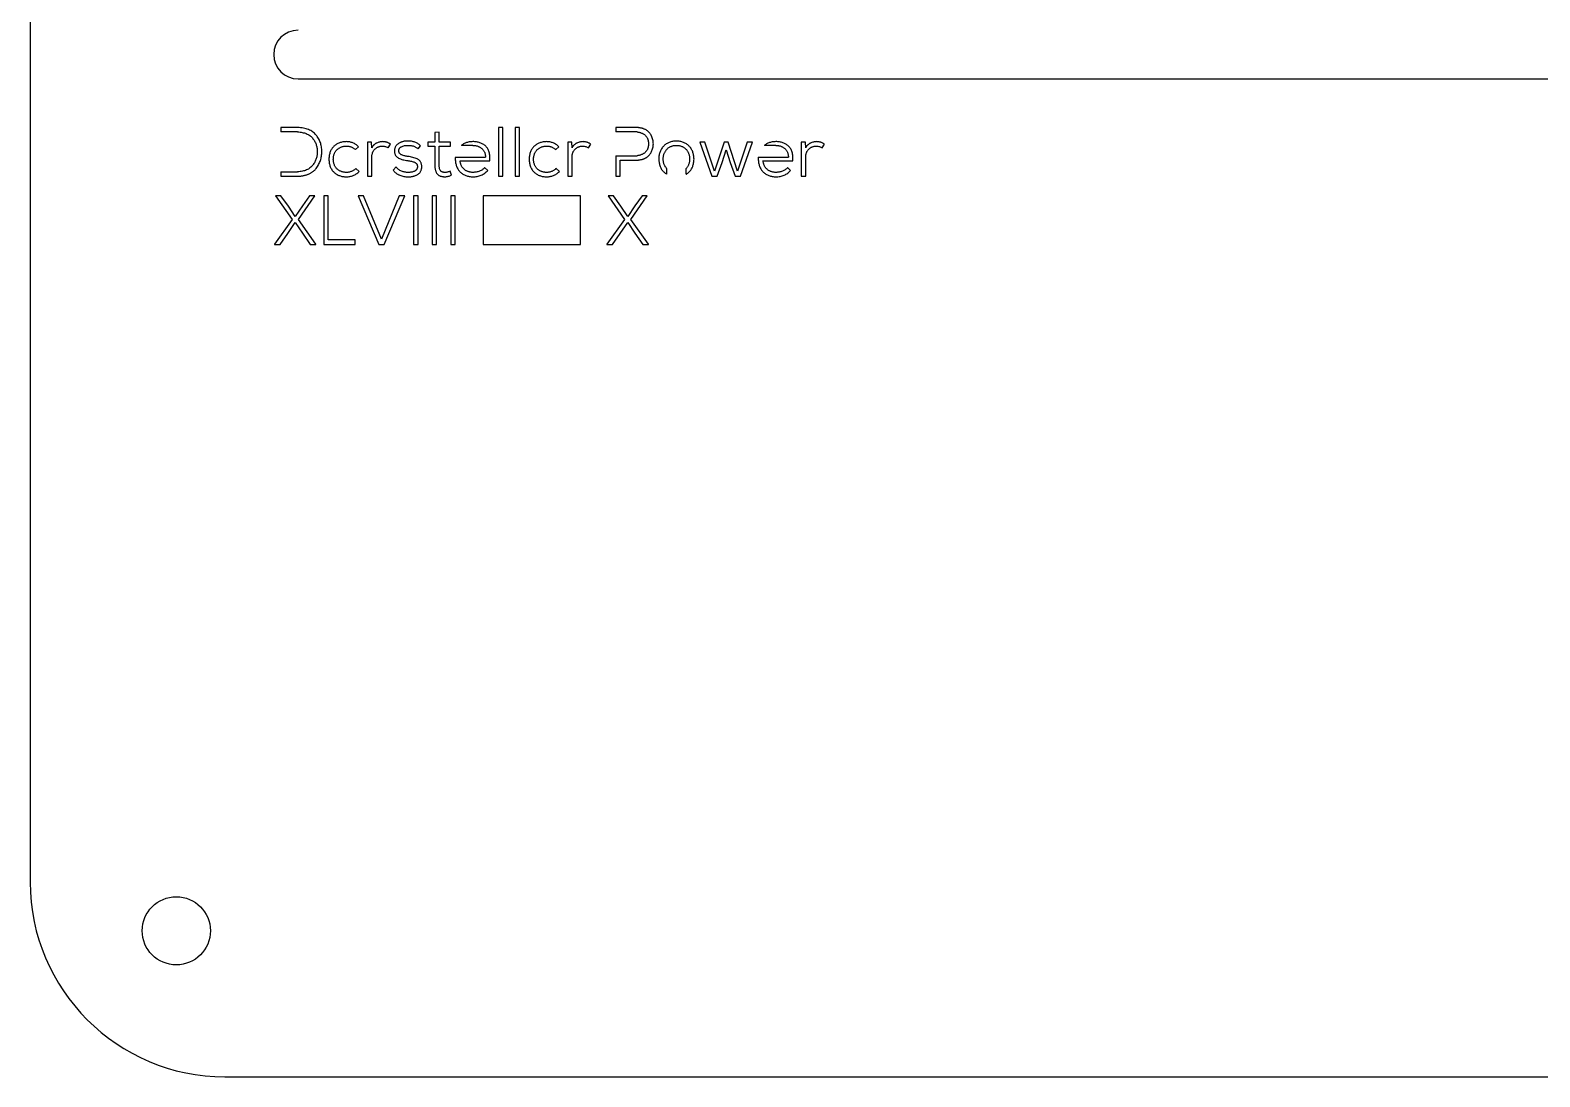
# Model space of a CAD drawing. Header units: millimetres. Extents: x -155 to 155, y -105 to 105.
# Drawn here: x -155 to 0, y -105 to 2.5 of the extents above; entities that cross this region are included whole.
import ezdxf

# ---------------------------------------------------------------- set-up
doc = ezdxf.new("R2010")
doc.units = ezdxf.units.MM

msp = doc.modelspace()

# ---------------------------------------------------------------- linework, layer by layer
at = {"color": 7, "linetype": 'Continuous', "lineweight": 25}
for p, q in [((-155, 85), (-155, -85)), ((-127.5, -2.5), (127.5, -2.5)), ((-127.54, -7.5), (-129.27, -7.5)), ((-129.27, -7.5), (-129.27, -7.95)), ((-106.48, -7.5), (-106.93, -7.5)), ((-106.93, -7.5), (-106.93, -12.5)), ((-106.48, -12.5), (-106.48, -7.5)), ((-104.77, -7.5), (-105.22, -7.5)), ((-105.22, -7.5), (-105.22, -12.5)), ((-104.77, -12.5), (-104.77, -7.5)), ((-94.87, -7.5), (-94.87, -7.95)), ((-127.54, -7.95), (-129.27, -7.95)), ((-119.95, -9.01), (-120.37, -9)), ((-120.37, -9), (-120.37, -12.5)), ((-119.92, -9.58), (-119.95, -9.01)), ((-118.23, -9.6), (-118.01, -9.2)), ((-113.46, -9.01), (-114.17, -9.01)), ((-114.17, -9.01), (-114.17, -9.4)), ((-113, -7.96), (-113.46, -8.01)), ((-113.46, -8.01), (-113.46, -9.01)), ((-113, -9.01), (-113, -7.96)), ((-111.86, -9.01), (-113, -9.01)), ((-111.86, -9.4), (-111.86, -9.01)), ((-99.39, -9.01), (-99.81, -9)), ((-99.81, -9), (-99.81, -12.5)), ((-99.36, -9.58), (-99.39, -9.01)), ((-97.67, -9.6), (-97.45, -9.2)), ((-92.69, -7.95), (-94.87, -7.95)), ((-88.65, -8.89), (-88.65, -8.89)), ((-85.72, -9.01), (-86.25, -9.01)), ((-86.25, -9.01), (-85.01, -12.5)), ((-84.73, -11.98), (-85.72, -9.01)), ((-83.73, -9.01), (-84.73, -11.98)), ((-83.35, -9.01), (-83.73, -9.01)), ((-82.36, -11.98), (-83.35, -9.01)), ((-81.37, -9.01), (-82.36, -11.98)), ((-82.08, -12.5), (-80.84, -9.01)), ((-80.84, -9.01), (-81.37, -9.01)), ((-75.4, -9.01), (-75.83, -9)), ((-75.83, -9), (-75.83, -12.5)), ((-75.37, -9.58), (-75.4, -9.01)), ((-73.68, -9.6), (-73.46, -9.2)), ((-121.6, -9.77), (-121.29, -9.47)), ((-119.92, -12.5), (-119.92, -10.5)), ((-115.18, -9.68), (-114.92, -9.37)), ((-114.17, -9.4), (-113.46, -9.4)), ((-113.46, -9.4), (-113.46, -11.38)), ((-113, -11.38), (-113, -9.4)), ((-113, -9.4), (-111.86, -9.4)), ((-111.34, -10.53), (-108.25, -10.53)), ((-109.55, -9.33), (-110.73, -9.33)), ((-101.04, -9.77), (-100.72, -9.47)), ((-99.36, -12.5), (-99.36, -10.5)), ((-94.87, -10.4), (-92.69, -10.4)), ((-94.87, -10.4), (-94.87, -12.5)), ((-94.42, -12.5), (-94.42, -10.85)), ((-94.42, -10.85), (-92.69, -10.85)), ((-88.65, -9.33), (-88.65, -9.33)), ((-83.95, -11.1), (-83.54, -9.78)), ((-83.54, -9.78), (-83.14, -11.1)), ((-80.24, -10.53), (-77.15, -10.53)), ((-78.44, -9.33), (-79.62, -9.33)), ((-75.37, -12.5), (-75.37, -10.5)), ((-129.27, -12.04), (-127.54, -12.04)), ((-129.27, -12.04), (-129.27, -12.5)), ((-121.23, -12.03), (-121.56, -11.71)), ((-117.44, -11.54), (-117.73, -11.87)), ((-111.74, -12.38), (-111.89, -11.98)), ((-110.86, -10.92), (-107.8, -10.91)), ((-108.02, -11.9), (-108.34, -11.61)), ((-100.67, -12.03), (-101, -11.71)), ((-89.65, -11.71), (-89.65, -12.29)), ((-87.65, -12.3), (-87.65, -11.71)), ((-84.46, -12.5), (-83.95, -11.1)), ((-83.14, -11.1), (-82.62, -12.5)), ((-79.76, -10.92), (-76.7, -10.91)), ((-76.92, -11.9), (-77.24, -11.61)), ((-129.27, -12.5), (-127.54, -12.5)), ((-120.37, -12.5), (-119.92, -12.5)), ((-106.93, -12.5), (-106.48, -12.5)), ((-105.22, -12.5), (-104.77, -12.5)), ((-99.81, -12.5), (-99.36, -12.5)), ((-94.87, -12.5), (-94.42, -12.5)), ((-85.01, -12.5), (-84.46, -12.5)), ((-82.62, -12.5), (-82.08, -12.5)), ((-75.83, -12.5), (-75.37, -12.5)), ((-129.25, -14.5), (-129.8, -14.5)), ((-129.8, -14.5), (-129.8, -14.51)), ((-129.8, -14.51), (-128.11, -16.94)), ((-128.49, -15.57), (-129.25, -14.5)), ((-127.46, -16.94), (-125.77, -14.51)), ((-126.31, -14.5), (-127.05, -15.55)), ((-125.77, -14.5), (-126.31, -14.5)), ((-125.77, -14.51), (-125.77, -14.5)), ((-124.4, -14.5), (-124.86, -14.5)), ((-124.86, -14.5), (-124.86, -19.5)), ((-124.4, -19.04), (-124.4, -14.5)), ((-120.77, -14.5), (-121.32, -14.5)), ((-121.32, -14.5), (-119.2, -19.5)), ((-118.92, -18.95), (-120.77, -14.5)), ((-117.1, -14.5), (-118.92, -18.95)), ((-118.65, -19.5), (-116.55, -14.5)), ((-116.55, -14.5), (-117.1, -14.5)), ((-115.18, -14.5), (-115.63, -14.5)), ((-115.63, -14.5), (-115.63, -19.5)), ((-115.18, -19.5), (-115.18, -14.5)), ((-113.27, -14.5), (-113.72, -14.5)), ((-113.72, -14.5), (-113.72, -19.5)), ((-113.27, -19.5), (-113.27, -14.5)), ((-111.36, -14.5), (-111.81, -14.5)), ((-111.81, -14.5), (-111.81, -19.5)), ((-111.36, -19.5), (-111.36, -14.5)), ((-98.49, -14.5), (-108.49, -14.5)), ((-108.49, -14.5), (-108.49, -19.5)), ((-98.49, -19.5), (-98.49, -14.5)), ((-95.11, -14.5), (-95.67, -14.5)), ((-95.67, -14.5), (-95.67, -14.51)), ((-95.67, -14.51), (-93.98, -16.94)), ((-94.36, -15.57), (-95.11, -14.5)), ((-93.32, -16.94), (-91.64, -14.51)), ((-92.18, -14.5), (-92.92, -15.55)), ((-91.64, -14.5), (-92.18, -14.5)), ((-91.64, -14.51), (-91.64, -14.5)), ((-128.11, -16.94), (-129.91, -19.48)), ((-127.79, -16.63), (-128.49, -15.57)), ((-127.05, -15.55), (-127.79, -16.63)), ((-125.66, -19.48), (-127.46, -16.94)), ((-93.98, -16.94), (-95.78, -19.48)), ((-93.65, -16.63), (-94.36, -15.57)), ((-92.92, -15.55), (-93.65, -16.63)), ((-91.52, -19.48), (-93.32, -16.94)), ((-129.35, -19.5), (-128.56, -18.39)), ((-128.56, -18.39), (-127.79, -17.24)), ((-127.79, -17.24), (-127.05, -18.34)), ((-127.05, -18.34), (-126.24, -19.5)), ((-95.21, -19.5), (-94.43, -18.39)), ((-94.43, -18.39), (-93.65, -17.24)), ((-93.65, -17.24), (-92.92, -18.34)), ((-92.92, -18.34), (-92.11, -19.5)), ((-129.91, -19.48), (-129.91, -19.5)), ((-129.91, -19.5), (-129.35, -19.5)), ((-126.24, -19.5), (-125.66, -19.5)), ((-125.66, -19.5), (-125.66, -19.48)), ((-124.86, -19.5), (-121.63, -19.5)), ((-121.63, -19.04), (-124.4, -19.04)), ((-121.63, -19.5), (-121.63, -19.04)), ((-119.2, -19.5), (-118.65, -19.5)), ((-115.63, -19.5), (-115.18, -19.5)), ((-113.72, -19.5), (-113.27, -19.5)), ((-111.81, -19.5), (-111.36, -19.5)), ((-108.49, -19.5), (-98.49, -19.5)), ((-95.78, -19.48), (-95.78, -19.5)), ((-95.78, -19.5), (-95.21, -19.5)), ((-92.11, -19.5), (-91.52, -19.5)), ((-91.52, -19.5), (-91.52, -19.48)), ((-135, -105), (135, -105))]:
    msp.add_line(p, q, dxfattribs=at)
msp.add_circle((-140, -90), 3.5, dxfattribs=at)
for centre, radius, start in [((-127.5, 0), 2.5, 90), ((-135, -85), 20, 180)]:
    msp.add_arc(centre, radius, start, 270, dxfattribs=at)
for points, knots in [([(-125.06, -9.94), (-125.06, -9.86), (-125.07, -9.71), (-125.09, -9.47), (-125.14, -9.25), (-125.2, -9.03), (-125.29, -8.83), (-125.39, -8.63), (-125.52, -8.43), (-125.65, -8.25), (-125.82, -8.08), (-126, -7.93), (-126.2, -7.8), (-126.43, -7.7), (-126.68, -7.62), (-126.95, -7.55), (-127.24, -7.51), (-127.44, -7.5), (-127.54, -7.5)], [0, 0, 0, 0, 0.060969, 0.120196, 0.178092, 0.235424, 0.292683, 0.349773, 0.407626, 0.466829, 0.526458, 0.586387, 0.647385, 0.710598, 0.776877, 0.846763, 0.921049, 1, 1, 1, 1]), ([(-92.69, -7.5), (-92.88, -7.5), (-93.25, -7.5), (-93.8, -7.5), (-94.34, -7.5), (-94.7, -7.5), (-94.87, -7.5)], [0, 0, 0, 0, 0.25566, 0.507547, 0.755661, 1, 1, 1, 1]), ([(-92.69, -10.85), (-92.64, -10.85), (-92.56, -10.84), (-92.43, -10.82), (-92.3, -10.8), (-92.18, -10.77), (-92.07, -10.74), (-91.96, -10.7), (-91.86, -10.65), (-91.76, -10.6), (-91.67, -10.54), (-91.59, -10.48), (-91.51, -10.41), (-91.44, -10.33), (-91.37, -10.25), (-91.31, -10.17), (-91.25, -10.07), (-91.19, -9.94), (-91.12, -9.78), (-91.06, -9.58), (-91.03, -9.37), (-91.01, -9.17), (-91.03, -8.97), (-91.06, -8.76), (-91.12, -8.56), (-91.19, -8.4), (-91.25, -8.27), (-91.31, -8.17), (-91.37, -8.09), (-91.44, -8.01), (-91.51, -7.93), (-91.59, -7.86), (-91.67, -7.8), (-91.76, -7.74), (-91.86, -7.69), (-91.96, -7.65), (-92.07, -7.61), (-92.18, -7.57), (-92.3, -7.55), (-92.43, -7.52), (-92.56, -7.51), (-92.65, -7.5), (-92.69, -7.5)], [0, 0, 0, 0, 0.025592, 0.050458, 0.074349, 0.09753, 0.11984, 0.141417, 0.162542, 0.183054, 0.203153, 0.222851, 0.242533, 0.262315, 0.282039, 0.30198, 0.32227, 0.342947, 0.383999, 0.423597, 0.46205, 0.500196, 0.538343, 0.576987, 0.616399, 0.65745, 0.678127, 0.69825, 0.718191, 0.737915, 0.757558, 0.77724, 0.796938, 0.817037, 0.837458, 0.858504, 0.880081, 0.90239, 0.925527, 0.949418, 0.974284, 1, 1, 1, 1]), ([(-127.54, -7.95), (-127.46, -7.95), (-127.3, -7.96), (-127.07, -8), (-126.85, -8.05), (-126.65, -8.12), (-126.47, -8.21), (-126.3, -8.31), (-126.15, -8.43), (-126.02, -8.57), (-125.91, -8.72), (-125.8, -8.88), (-125.72, -9.04), (-125.65, -9.21), (-125.59, -9.38), (-125.55, -9.56), (-125.52, -9.75), (-125.52, -9.87), (-125.52, -9.94)], [0, 0, 0, 0, 0.077978, 0.151547, 0.221012, 0.287044, 0.350509, 0.412123, 0.472575, 0.533219, 0.593425, 0.651878, 0.709983, 0.767159, 0.82446, 0.881801, 0.940489, 1, 1, 1, 1]), ([(-122.53, -8.95), (-122.59, -8.95), (-122.72, -8.96), (-122.9, -8.98), (-123.08, -9.02), (-123.24, -9.07), (-123.4, -9.13), (-123.55, -9.22), (-123.68, -9.31), (-123.81, -9.42), (-123.93, -9.55), (-124.04, -9.68), (-124.12, -9.83), (-124.2, -9.99), (-124.25, -10.17), (-124.29, -10.35), (-124.32, -10.55), (-124.33, -10.68), (-124.33, -10.75)], [0, 0, 0, 0, 0.066568, 0.130672, 0.192498, 0.252745, 0.311829, 0.370545, 0.429167, 0.488577, 0.548064, 0.607582, 0.667679, 0.728804, 0.791995, 0.857994, 0.927273, 1, 1, 1, 1]), ([(-121.29, -9.47), (-121.33, -9.43), (-121.42, -9.34), (-121.56, -9.24), (-121.71, -9.15), (-121.87, -9.07), (-122.03, -9.02), (-122.19, -8.98), (-122.36, -8.95), (-122.47, -8.95), (-122.53, -8.95)], [0, 0, 0, 0, 0.133573, 0.262697, 0.387684, 0.509956, 0.631194, 0.752818, 0.875112, 1, 1, 1, 1]), ([(-118.8, -8.95), (-118.86, -8.96), (-118.97, -8.96), (-119.13, -8.99), (-119.28, -9.03), (-119.41, -9.08), (-119.51, -9.13), (-119.58, -9.18), (-119.65, -9.23), (-119.71, -9.29), (-119.77, -9.35), (-119.82, -9.42), (-119.88, -9.5), (-119.91, -9.55), (-119.92, -9.58)], [0, 0, 0, 0, 0.118809, 0.238262, 0.358446, 0.481647, 0.544262, 0.605884, 0.668277, 0.731279, 0.795356, 0.861552, 0.929501, 1, 1, 1, 1]), ([(-118.01, -9.2), (-118.04, -9.18), (-118.1, -9.14), (-118.19, -9.09), (-118.29, -9.05), (-118.38, -9.01), (-118.48, -8.99), (-118.58, -8.97), (-118.69, -8.96), (-118.77, -8.96), (-118.8, -8.95)], [0, 0, 0, 0, 0.131678, 0.258126, 0.37911, 0.496445, 0.613176, 0.736339, 0.864191, 1, 1, 1, 1]), ([(-116.22, -8.89), (-116.26, -8.89), (-116.35, -8.89), (-116.48, -8.9), (-116.6, -8.91), (-116.72, -8.94), (-116.84, -8.97), (-116.95, -9.02), (-117.06, -9.07), (-117.17, -9.12), (-117.27, -9.19), (-117.35, -9.27), (-117.43, -9.35), (-117.49, -9.45), (-117.54, -9.55), (-117.58, -9.66), (-117.6, -9.78), (-117.6, -9.87), (-117.61, -9.91)], [0, 0, 0, 0, 0.068073, 0.134714, 0.199688, 0.263827, 0.326936, 0.389359, 0.451456, 0.513798, 0.574709, 0.633839, 0.691516, 0.749477, 0.808233, 0.868768, 0.932696, 1, 1, 1, 1]), ([(-114.92, -9.37), (-114.96, -9.33), (-115.05, -9.25), (-115.19, -9.15), (-115.34, -9.07), (-115.5, -9), (-115.67, -8.95), (-115.84, -8.91), (-116.03, -8.89), (-116.15, -8.89), (-116.22, -8.89)], [0, 0, 0, 0, 0.124823, 0.246264, 0.367408, 0.487956, 0.610826, 0.73654, 0.865406, 1, 1, 1, 1]), ([(-109.55, -8.95), (-109.62, -8.95), (-109.75, -8.95), (-109.93, -8.98), (-110.11, -9.02), (-110.28, -9.07), (-110.43, -9.14), (-110.58, -9.23), (-110.68, -9.29), (-110.72, -9.33), (-110.73, -9.33)], [0, 0, 0, 0, 0.0688354, 0.1348807, 0.1986704, 0.2605507, 0.3209653, 0.3807384, 0.4406904, 0.4447574, 0.4447574, 0.4447574, 0.4447574]), ([(-107.8, -10.91), (-107.8, -10.83), (-107.79, -10.67), (-107.8, -10.44), (-107.82, -10.23), (-107.87, -10.03), (-107.93, -9.85), (-108.01, -9.69), (-108.11, -9.54), (-108.23, -9.41), (-108.36, -9.3), (-108.51, -9.21), (-108.66, -9.12), (-108.82, -9.06), (-108.99, -9.01), (-109.17, -8.97), (-109.36, -8.95), (-109.49, -8.95), (-109.55, -8.95)], [0, 0, 0, 0, 0.081114, 0.156804, 0.227255, 0.293038, 0.355414, 0.414765, 0.47228, 0.529389, 0.585943, 0.642138, 0.698196, 0.755136, 0.813033, 0.872968, 0.935132, 1, 1, 1, 1]), ([(-101.97, -8.95), (-102.03, -8.95), (-102.16, -8.96), (-102.34, -8.98), (-102.52, -9.02), (-102.68, -9.07), (-102.84, -9.13), (-102.99, -9.22), (-103.12, -9.31), (-103.25, -9.42), (-103.37, -9.55), (-103.48, -9.68), (-103.56, -9.83), (-103.64, -9.99), (-103.69, -10.17), (-103.73, -10.35), (-103.76, -10.55), (-103.77, -10.68), (-103.77, -10.75)], [0, 0, 0, 0, 0.066568, 0.130672, 0.192498, 0.252745, 0.311829, 0.370545, 0.429167, 0.488577, 0.548064, 0.607582, 0.667679, 0.728804, 0.791995, 0.857994, 0.927273, 1, 1, 1, 1]), ([(-100.72, -9.47), (-100.77, -9.43), (-100.86, -9.34), (-101, -9.24), (-101.15, -9.15), (-101.31, -9.07), (-101.47, -9.02), (-101.63, -8.98), (-101.8, -8.95), (-101.91, -8.95), (-101.97, -8.95)], [0, 0, 0, 0, 0.133573, 0.262697, 0.387684, 0.509956, 0.631194, 0.752818, 0.875112, 1, 1, 1, 1]), ([(-98.24, -8.95), (-98.3, -8.96), (-98.41, -8.96), (-98.57, -8.99), (-98.72, -9.03), (-98.85, -9.08), (-98.95, -9.13), (-99.02, -9.18), (-99.09, -9.23), (-99.15, -9.29), (-99.21, -9.35), (-99.26, -9.42), (-99.32, -9.5), (-99.35, -9.55), (-99.36, -9.58)], [0, 0, 0, 0, 0.1188089, 0.2382616, 0.3584462, 0.4816466, 0.5442616, 0.6058841, 0.6682768, 0.7312788, 0.7953559, 0.8615525, 0.929501, 1, 1, 1, 1]), ([(-97.45, -9.2), (-97.48, -9.18), (-97.54, -9.14), (-97.63, -9.09), (-97.73, -9.05), (-97.82, -9.01), (-97.92, -8.99), (-98.02, -8.97), (-98.13, -8.96), (-98.21, -8.96), (-98.24, -8.95)], [0, 0, 0, 0, 0.131678, 0.258126, 0.37911, 0.496445, 0.613176, 0.736339, 0.864191, 1, 1, 1, 1]), ([(-92.69, -7.95), (-92.64, -7.96), (-92.55, -7.97), (-92.42, -8), (-92.29, -8.04), (-92.18, -8.08), (-92.07, -8.13), (-91.98, -8.19), (-91.89, -8.26), (-91.81, -8.33), (-91.74, -8.41), (-91.68, -8.5), (-91.63, -8.59), (-91.59, -8.7), (-91.56, -8.8), (-91.54, -8.92), (-91.52, -9.04), (-91.52, -9.17), (-91.52, -9.3), (-91.54, -9.42), (-91.56, -9.54), (-91.59, -9.65), (-91.63, -9.75), (-91.68, -9.85), (-91.74, -9.93), (-91.81, -10.01), (-91.89, -10.09), (-91.98, -10.15), (-92.07, -10.21), (-92.18, -10.26), (-92.29, -10.31), (-92.42, -10.34), (-92.55, -10.37), (-92.64, -10.39), (-92.69, -10.4)], [0, 0, 0, 0, 0.037731, 0.073807, 0.107992, 0.140471, 0.171466, 0.201087, 0.229901, 0.25808, 0.28593, 0.313854, 0.342295, 0.371177, 0.40131, 0.432454, 0.465418, 0.499815, 0.534485, 0.567178, 0.59859, 0.628462, 0.657596, 0.686037, 0.713735, 0.741791, 0.76997, 0.798784, 0.828405, 0.8594, 0.89188, 0.926064, 0.96214, 1, 1, 1, 1]), ([(-88.65, -8.89), (-88.72, -8.89), (-88.85, -8.89), (-89.04, -8.92), (-89.22, -8.96), (-89.38, -9.02), (-89.54, -9.09), (-89.69, -9.18), (-89.83, -9.28), (-89.96, -9.4), (-90.07, -9.53), (-90.17, -9.67), (-90.26, -9.82), (-90.33, -9.98), (-90.38, -10.16), (-90.43, -10.34), (-90.45, -10.54), (-90.46, -10.67), (-90.46, -10.74)], [0, 0, 0, 0, 0.068811, 0.134638, 0.197538, 0.258365, 0.318289, 0.377343, 0.436076, 0.495744, 0.555727, 0.614902, 0.674838, 0.735446, 0.797956, 0.862238, 0.929772, 1, 1, 1, 1]), ([(-86.84, -10.74), (-86.84, -10.67), (-86.85, -10.54), (-86.88, -10.34), (-86.92, -10.16), (-86.97, -9.98), (-87.05, -9.82), (-87.13, -9.67), (-87.24, -9.53), (-87.35, -9.4), (-87.48, -9.28), (-87.62, -9.18), (-87.77, -9.09), (-87.93, -9.02), (-88.1, -8.96), (-88.27, -8.92), (-88.46, -8.89), (-88.59, -8.89), (-88.65, -8.89)], [0, 0, 0, 0, 0.070415, 0.13811, 0.202623, 0.265283, 0.326321, 0.386747, 0.446478, 0.507076, 0.567148, 0.626592, 0.685481, 0.745225, 0.80586, 0.868218, 0.932796, 1, 1, 1, 1]), ([(-78.45, -8.95), (-78.51, -8.95), (-78.64, -8.95), (-78.83, -8.98), (-79, -9.02), (-79.17, -9.07), (-79.33, -9.14), (-79.48, -9.23), (-79.57, -9.29), (-79.62, -9.33), (-79.62, -9.33)], [0, 0, 0, 0, 0.0688354, 0.1348807, 0.1986704, 0.2605507, 0.3209653, 0.3807384, 0.4406904, 0.4447576, 0.4447576, 0.4447576, 0.4447576]), ([(-76.7, -10.91), (-76.69, -10.83), (-76.68, -10.67), (-76.69, -10.44), (-76.72, -10.23), (-76.76, -10.03), (-76.83, -9.85), (-76.91, -9.69), (-77.01, -9.54), (-77.13, -9.41), (-77.26, -9.3), (-77.4, -9.21), (-77.55, -9.12), (-77.72, -9.06), (-77.89, -9.01), (-78.07, -8.97), (-78.25, -8.95), (-78.38, -8.95), (-78.45, -8.95)], [0, 0, 0, 0, 0.0811142, 0.1568044, 0.2272549, 0.2930381, 0.3554144, 0.4147648, 0.4722798, 0.5293889, 0.5859432, 0.6421385, 0.6981956, 0.7551357, 0.8130331, 0.8729676, 0.9351324, 1, 1, 1, 1]), ([(-74.26, -8.95), (-74.31, -8.96), (-74.42, -8.96), (-74.58, -8.99), (-74.74, -9.03), (-74.86, -9.08), (-74.96, -9.13), (-75.03, -9.18), (-75.1, -9.23), (-75.16, -9.29), (-75.22, -9.35), (-75.28, -9.42), (-75.33, -9.5), (-75.36, -9.55), (-75.37, -9.58)], [0, 0, 0, 0, 0.118809, 0.238262, 0.358446, 0.481647, 0.544262, 0.605884, 0.668277, 0.731279, 0.795356, 0.861552, 0.929501, 1, 1, 1, 1]), ([(-73.46, -9.2), (-73.49, -9.18), (-73.55, -9.14), (-73.65, -9.09), (-73.74, -9.05), (-73.83, -9.01), (-73.93, -8.99), (-74.04, -8.97), (-74.14, -8.96), (-74.22, -8.96), (-74.26, -8.95)], [0, 0, 0, 0, 0.131678, 0.258126, 0.37911, 0.496445, 0.613176, 0.736339, 0.864191, 1, 1, 1, 1]), ([(-125.52, -9.94), (-125.52, -10), (-125.52, -10.13), (-125.54, -10.32), (-125.57, -10.51), (-125.62, -10.69), (-125.69, -10.87), (-125.77, -11.04), (-125.88, -11.21), (-125.99, -11.37), (-126.12, -11.52), (-126.27, -11.65), (-126.44, -11.77), (-126.63, -11.86), (-126.83, -11.94), (-127.05, -11.99), (-127.29, -12.03), (-127.45, -12.04), (-127.54, -12.04)], [0, 0, 0, 0, 0.059835, 0.11871, 0.176455, 0.233982, 0.291396, 0.349534, 0.408678, 0.469086, 0.529905, 0.590517, 0.651678, 0.714855, 0.780368, 0.849197, 0.922427, 1, 1, 1, 1]), ([(-127.54, -12.5), (-127.49, -12.49), (-127.38, -12.49), (-127.22, -12.48), (-127.07, -12.46), (-126.93, -12.43), (-126.79, -12.4), (-126.66, -12.37), (-126.53, -12.32), (-126.41, -12.28), (-126.29, -12.22), (-126.18, -12.17), (-126.07, -12.1), (-125.97, -12.03), (-125.88, -11.96), (-125.79, -11.88), (-125.71, -11.79), (-125.61, -11.67), (-125.5, -11.51), (-125.38, -11.3), (-125.28, -11.1), (-125.2, -10.88), (-125.13, -10.66), (-125.09, -10.42), (-125.06, -10.19), (-125.06, -10.02), (-125.06, -9.94)], [0, 0, 0, 0, 0.040299, 0.079407, 0.117118, 0.153531, 0.188982, 0.223181, 0.256661, 0.289367, 0.320915, 0.351874, 0.382607, 0.412618, 0.442524, 0.472272, 0.501833, 0.531504, 0.590539, 0.648573, 0.706017, 0.763445, 0.820982, 0.879406, 0.938969, 1, 1, 1, 1]), ([(-124.33, -10.75), (-124.33, -10.82), (-124.32, -10.96), (-124.29, -11.16), (-124.25, -11.34), (-124.19, -11.52), (-124.12, -11.68), (-124.03, -11.83), (-123.93, -11.97), (-123.81, -12.09), (-123.68, -12.2), (-123.54, -12.29), (-123.39, -12.38), (-123.23, -12.44), (-123.07, -12.5), (-122.9, -12.53), (-122.72, -12.56), (-122.59, -12.56), (-122.53, -12.56)], [0, 0, 0, 0, 0.073437, 0.143115, 0.209188, 0.272827, 0.334572, 0.394847, 0.454358, 0.514337, 0.574015, 0.632927, 0.691323, 0.750401, 0.810066, 0.871459, 0.934532, 1, 1, 1, 1]), ([(-123.88, -10.75), (-123.87, -10.7), (-123.87, -10.6), (-123.85, -10.45), (-123.81, -10.31), (-123.77, -10.18), (-123.72, -10.06), (-123.65, -9.95), (-123.57, -9.84), (-123.48, -9.75), (-123.38, -9.67), (-123.28, -9.6), (-123.17, -9.54), (-123.05, -9.48), (-122.93, -9.45), (-122.8, -9.42), (-122.66, -9.4), (-122.57, -9.4), (-122.52, -9.4)], [0, 0, 0, 0, 0.073374, 0.142974, 0.208929, 0.272513, 0.334203, 0.394303, 0.454054, 0.51398, 0.573438, 0.632663, 0.691159, 0.750124, 0.809784, 0.871109, 0.93435, 1, 1, 1, 1]), ([(-122.53, -12.11), (-122.58, -12.11), (-122.67, -12.1), (-122.8, -12.09), (-122.93, -12.06), (-123.05, -12.02), (-123.17, -11.97), (-123.28, -11.91), (-123.38, -11.84), (-123.48, -11.76), (-123.57, -11.67), (-123.65, -11.57), (-123.72, -11.46), (-123.77, -11.34), (-123.82, -11.2), (-123.85, -11.06), (-123.87, -10.91), (-123.87, -10.81), (-123.88, -10.75)], [0, 0, 0, 0, 0.064283, 0.126579, 0.187298, 0.246106, 0.304944, 0.362623, 0.420974, 0.480557, 0.540203, 0.599932, 0.660341, 0.722334, 0.786592, 0.854016, 0.925114, 1, 1, 1, 1]), ([(-122.52, -9.4), (-122.48, -9.4), (-122.4, -9.4), (-122.27, -9.42), (-122.15, -9.45), (-122.03, -9.49), (-121.92, -9.54), (-121.81, -9.61), (-121.7, -9.68), (-121.63, -9.74), (-121.6, -9.77)], [0, 0, 0, 0, 0.125792, 0.248657, 0.369626, 0.492058, 0.614402, 0.739259, 0.867376, 1, 1, 1, 1]), ([(-119.92, -10.5), (-119.92, -10.46), (-119.92, -10.39), (-119.9, -10.27), (-119.87, -10.17), (-119.84, -10.06), (-119.8, -9.97), (-119.74, -9.88), (-119.68, -9.79), (-119.61, -9.71), (-119.53, -9.64), (-119.44, -9.58), (-119.35, -9.53), (-119.26, -9.48), (-119.16, -9.45), (-119.06, -9.42), (-118.95, -9.41), (-118.87, -9.4), (-118.83, -9.4)], [0, 0, 0, 0, 0.068517, 0.13482, 0.198621, 0.261254, 0.322121, 0.382577, 0.443538, 0.505169, 0.56684, 0.626966, 0.687423, 0.747457, 0.808204, 0.870266, 0.933619, 1, 1, 1, 1]), ([(-118.83, -9.4), (-118.78, -9.4), (-118.67, -9.41), (-118.51, -9.46), (-118.36, -9.51), (-118.27, -9.57), (-118.23, -9.6)], [0, 0, 0, 0, 0.259047, 0.507853, 0.754432, 1, 1, 1, 1]), ([(-117.61, -9.91), (-117.61, -9.95), (-117.6, -10.04), (-117.57, -10.15), (-117.54, -10.26), (-117.49, -10.36), (-117.43, -10.45), (-117.35, -10.52), (-117.27, -10.59), (-117.14, -10.66), (-116.96, -10.73), (-116.74, -10.81), (-116.5, -10.86), (-116.33, -10.88), (-116.24, -10.9)], [0, 0, 0, 0, 0.068895, 0.1327803, 0.1936428, 0.2512686, 0.3077201, 0.3636519, 0.4204006, 0.4795971, 0.6024625, 0.7296105, 0.8618797, 1, 1, 1, 1]), ([(-117.15, -9.9), (-117.15, -9.87), (-117.15, -9.83), (-117.14, -9.76), (-117.12, -9.7), (-117.09, -9.64), (-117.05, -9.59), (-117, -9.54), (-116.94, -9.5), (-116.85, -9.45), (-116.73, -9.4), (-116.57, -9.35), (-116.39, -9.33), (-116.27, -9.33), (-116.21, -9.33)], [0, 0, 0, 0, 0.05773, 0.113044, 0.166091, 0.217976, 0.270382, 0.324668, 0.381246, 0.442214, 0.569317, 0.703108, 0.846375, 1, 1, 1, 1]), ([(-116.2, -10.48), (-116.26, -10.47), (-116.37, -10.45), (-116.53, -10.42), (-116.69, -10.37), (-116.82, -10.33), (-116.91, -10.29), (-116.97, -10.25), (-117.02, -10.2), (-117.07, -10.15), (-117.1, -10.1), (-117.13, -10.04), (-117.15, -9.97), (-117.15, -9.92), (-117.15, -9.9)], [0, 0, 0, 0, 0.141328, 0.278317, 0.412211, 0.543068, 0.606003, 0.664316, 0.720317, 0.774378, 0.828467, 0.883116, 0.940065, 1, 1, 1, 1]), ([(-116.21, -9.33), (-116.16, -9.33), (-116.07, -9.33), (-115.94, -9.34), (-115.8, -9.36), (-115.67, -9.39), (-115.55, -9.44), (-115.42, -9.5), (-115.3, -9.58), (-115.22, -9.65), (-115.18, -9.68)], [0, 0, 0, 0, 0.123485, 0.244616, 0.364135, 0.482584, 0.601776, 0.727052, 0.858664, 1, 1, 1, 1]), ([(-114.78, -11.53), (-114.79, -11.48), (-114.79, -11.39), (-114.82, -11.25), (-114.86, -11.13), (-114.91, -11.02), (-114.98, -10.92), (-115.06, -10.84), (-115.15, -10.77), (-115.29, -10.7), (-115.48, -10.63), (-115.71, -10.56), (-115.96, -10.5), (-116.12, -10.48), (-116.2, -10.48)], [0, 0, 0, 0, 0.075406, 0.145014, 0.209625, 0.270464, 0.328875, 0.386747, 0.444496, 0.504188, 0.626815, 0.749672, 0.873874, 1, 1, 1, 1]), ([(-111.35, -10.72), (-111.35, -10.79), (-111.35, -10.92), (-111.32, -11.12), (-111.28, -11.31), (-111.22, -11.48), (-111.15, -11.65), (-111.06, -11.8), (-110.96, -11.94), (-110.84, -12.07), (-110.71, -12.18), (-110.57, -12.28), (-110.42, -12.37), (-110.26, -12.44), (-110.09, -12.49), (-109.91, -12.53), (-109.72, -12.56), (-109.6, -12.56), (-109.53, -12.56)], [0, 0, 0, 0, 0.0718456, 0.1403662, 0.2058751, 0.2687933, 0.3301885, 0.3900709, 0.4495189, 0.5092855, 0.568894, 0.6277244, 0.6862866, 0.7457798, 0.8063528, 0.8686035, 0.9327786, 1, 1, 1, 1]), ([(-109.55, -9.33), (-109.5, -9.33), (-109.41, -9.34), (-109.29, -9.35), (-109.16, -9.38), (-109.05, -9.41), (-108.94, -9.45), (-108.83, -9.51), (-108.73, -9.57), (-108.64, -9.64), (-108.55, -9.72), (-108.48, -9.81), (-108.41, -9.91), (-108.36, -10.02), (-108.31, -10.13), (-108.28, -10.26), (-108.26, -10.39), (-108.25, -10.48), (-108.25, -10.53)], [0, 0, 0, 0, 0.0673, 0.132355, 0.19513, 0.256355, 0.316279, 0.37573, 0.435466, 0.495001, 0.554379, 0.613585, 0.67301, 0.733627, 0.795985, 0.860729, 0.92835, 1, 1, 1, 1]), ([(-103.77, -10.75), (-103.77, -10.82), (-103.76, -10.96), (-103.73, -11.16), (-103.69, -11.34), (-103.63, -11.52), (-103.56, -11.68), (-103.47, -11.83), (-103.37, -11.97), (-103.25, -12.09), (-103.11, -12.2), (-102.98, -12.29), (-102.83, -12.38), (-102.67, -12.44), (-102.51, -12.5), (-102.34, -12.53), (-102.16, -12.56), (-102.03, -12.56), (-101.97, -12.56)], [0, 0, 0, 0, 0.073437, 0.143115, 0.209188, 0.272827, 0.334572, 0.394847, 0.454358, 0.514337, 0.574015, 0.632927, 0.691323, 0.750401, 0.810066, 0.871459, 0.934532, 1, 1, 1, 1]), ([(-103.32, -10.75), (-103.31, -10.7), (-103.31, -10.6), (-103.29, -10.45), (-103.25, -10.31), (-103.21, -10.18), (-103.16, -10.06), (-103.09, -9.95), (-103.01, -9.84), (-102.92, -9.75), (-102.82, -9.67), (-102.72, -9.6), (-102.61, -9.54), (-102.49, -9.48), (-102.37, -9.45), (-102.24, -9.42), (-102.1, -9.4), (-102.01, -9.4), (-101.96, -9.4)], [0, 0, 0, 0, 0.073374, 0.142974, 0.208929, 0.272513, 0.334203, 0.394303, 0.454054, 0.51398, 0.573438, 0.632663, 0.691159, 0.750124, 0.809784, 0.871109, 0.93435, 1, 1, 1, 1]), ([(-101.97, -12.11), (-102.02, -12.11), (-102.11, -12.1), (-102.24, -12.09), (-102.37, -12.06), (-102.49, -12.02), (-102.61, -11.97), (-102.72, -11.91), (-102.82, -11.84), (-102.92, -11.76), (-103.01, -11.67), (-103.09, -11.57), (-103.16, -11.46), (-103.21, -11.34), (-103.26, -11.2), (-103.29, -11.06), (-103.31, -10.91), (-103.31, -10.81), (-103.32, -10.75)], [0, 0, 0, 0, 0.064283, 0.126579, 0.187298, 0.246106, 0.304944, 0.362623, 0.420974, 0.480557, 0.540203, 0.599932, 0.660341, 0.722334, 0.786592, 0.854016, 0.925114, 1, 1, 1, 1]), ([(-101.96, -9.4), (-101.92, -9.4), (-101.84, -9.4), (-101.71, -9.42), (-101.59, -9.45), (-101.47, -9.49), (-101.36, -9.54), (-101.25, -9.61), (-101.14, -9.68), (-101.07, -9.74), (-101.04, -9.77)], [0, 0, 0, 0, 0.125792, 0.248657, 0.369626, 0.492058, 0.614402, 0.739259, 0.867376, 1, 1, 1, 1]), ([(-99.36, -10.5), (-99.36, -10.46), (-99.36, -10.39), (-99.34, -10.27), (-99.31, -10.17), (-99.28, -10.06), (-99.24, -9.97), (-99.18, -9.88), (-99.12, -9.79), (-99.05, -9.71), (-98.97, -9.64), (-98.88, -9.58), (-98.79, -9.53), (-98.7, -9.48), (-98.6, -9.45), (-98.5, -9.42), (-98.39, -9.41), (-98.31, -9.4), (-98.27, -9.4)], [0, 0, 0, 0, 0.068517, 0.13482, 0.198621, 0.261254, 0.322121, 0.382577, 0.443538, 0.505169, 0.56684, 0.626966, 0.687423, 0.747457, 0.808204, 0.870266, 0.933619, 1, 1, 1, 1]), ([(-98.27, -9.4), (-98.22, -9.4), (-98.11, -9.41), (-97.95, -9.46), (-97.8, -9.51), (-97.71, -9.57), (-97.67, -9.6)], [0, 0, 0, 0, 0.259047, 0.507853, 0.754432, 1, 1, 1, 1]), ([(-90.46, -10.74), (-90.46, -10.81), (-90.45, -10.94), (-90.42, -11.13), (-90.38, -11.31), (-90.33, -11.49), (-90.25, -11.65), (-90.17, -11.8), (-90.06, -11.94), (-89.95, -12.06), (-89.82, -12.18), (-89.72, -12.25), (-89.66, -12.29), (-89.65, -12.29)], [0, 0, 0, 0, 0.0708834, 0.1383688, 0.2028835, 0.2653916, 0.3265096, 0.3864082, 0.4459602, 0.505927, 0.5659491, 0.6250791, 0.6363964, 0.6363964, 0.6363964, 0.6363964]), ([(-90, -10.74), (-90, -10.69), (-90, -10.59), (-89.98, -10.44), (-89.95, -10.3), (-89.91, -10.17), (-89.85, -10.05), (-89.79, -9.93), (-89.71, -9.82), (-89.63, -9.72), (-89.53, -9.63), (-89.43, -9.55), (-89.32, -9.48), (-89.2, -9.43), (-89.07, -9.39), (-88.94, -9.35), (-88.8, -9.33), (-88.7, -9.33), (-88.65, -9.33)], [0, 0, 0, 0, 0.069681, 0.136507, 0.201064, 0.263662, 0.324716, 0.3849, 0.445022, 0.505347, 0.56554, 0.625249, 0.684352, 0.744081, 0.804741, 0.867571, 0.932197, 1, 1, 1, 1]), ([(-89.65, -11.71), (-89.67, -11.69), (-89.72, -11.63), (-89.79, -11.53), (-89.85, -11.42), (-89.91, -11.3), (-89.95, -11.17), (-89.98, -11.03), (-90, -10.89), (-90, -10.79), (-90, -10.74)], [0.5118451, 0.5118451, 0.5118451, 0.5118451, 0.554031, 0.613645, 0.6734804, 0.7341405, 0.7966638, 0.8614632, 0.9290823, 1, 1, 1, 1]), ([(-88.65, -9.33), (-88.6, -9.33), (-88.5, -9.33), (-88.36, -9.35), (-88.23, -9.39), (-88.1, -9.43), (-87.98, -9.48), (-87.87, -9.55), (-87.77, -9.63), (-87.67, -9.72), (-87.58, -9.82), (-87.51, -9.93), (-87.45, -10.05), (-87.39, -10.17), (-87.35, -10.3), (-87.32, -10.44), (-87.3, -10.59), (-87.3, -10.69), (-87.3, -10.74)], [0, 0, 0, 0, 0.0673874, 0.1324754, 0.1948463, 0.2559482, 0.3156747, 0.3747762, 0.4344822, 0.4946731, 0.554996, 0.6151152, 0.6752969, 0.7363481, 0.7989437, 0.8634981, 0.9303219, 1, 1, 1, 1]), ([(-87.3, -10.74), (-87.3, -10.79), (-87.3, -10.89), (-87.32, -11.03), (-87.35, -11.17), (-87.39, -11.3), (-87.44, -11.42), (-87.51, -11.53), (-87.58, -11.63), (-87.63, -11.69), (-87.65, -11.71)], [0, 0, 0, 0, 0.0707856, 0.138217, 0.2028957, 0.2651563, 0.3257034, 0.3851913, 0.4444195, 0.4902133, 0.4902133, 0.4902133, 0.4902133]), ([(-87.65, -12.3), (-87.64, -12.29), (-87.58, -12.25), (-87.48, -12.18), (-87.35, -12.06), (-87.23, -11.94), (-87.13, -11.8), (-87.04, -11.65), (-86.97, -11.49), (-86.92, -11.31), (-86.88, -11.13), (-86.85, -10.94), (-86.84, -10.81), (-86.84, -10.74)], [0.3626399, 0.3626399, 0.3626399, 0.3626399, 0.3768637, 0.4359141, 0.4955881, 0.5552344, 0.6144948, 0.6743128, 0.7352033, 0.7975159, 0.8618657, 0.929212, 1, 1, 1, 1]), ([(-80.25, -10.72), (-80.25, -10.79), (-80.24, -10.92), (-80.21, -11.12), (-80.17, -11.31), (-80.11, -11.48), (-80.04, -11.65), (-79.95, -11.8), (-79.85, -11.94), (-79.73, -12.07), (-79.6, -12.18), (-79.46, -12.28), (-79.31, -12.37), (-79.15, -12.44), (-78.98, -12.49), (-78.81, -12.53), (-78.62, -12.56), (-78.49, -12.56), (-78.43, -12.56)], [0, 0, 0, 0, 0.0718456, 0.1403662, 0.2058751, 0.2687933, 0.3301885, 0.3900709, 0.4495189, 0.5092855, 0.568894, 0.6277244, 0.6862866, 0.7457798, 0.8063528, 0.8686035, 0.9327786, 1, 1, 1, 1]), ([(-78.44, -9.33), (-78.4, -9.33), (-78.31, -9.34), (-78.18, -9.35), (-78.06, -9.38), (-77.94, -9.41), (-77.83, -9.45), (-77.73, -9.51), (-77.63, -9.57), (-77.53, -9.64), (-77.45, -9.72), (-77.37, -9.81), (-77.31, -9.91), (-77.25, -10.02), (-77.21, -10.13), (-77.18, -10.26), (-77.16, -10.39), (-77.15, -10.48), (-77.15, -10.53)], [0, 0, 0, 0, 0.0673, 0.132355, 0.19513, 0.256355, 0.316279, 0.37573, 0.435466, 0.495001, 0.554379, 0.613585, 0.67301, 0.733627, 0.795985, 0.860729, 0.92835, 1, 1, 1, 1]), ([(-75.37, -10.5), (-75.37, -10.46), (-75.37, -10.39), (-75.35, -10.27), (-75.33, -10.17), (-75.29, -10.06), (-75.25, -9.97), (-75.19, -9.88), (-75.13, -9.79), (-75.06, -9.71), (-74.98, -9.64), (-74.9, -9.58), (-74.81, -9.53), (-74.71, -9.48), (-74.61, -9.45), (-74.51, -9.42), (-74.4, -9.41), (-74.32, -9.4), (-74.29, -9.4)], [0, 0, 0, 0, 0.068517, 0.13482, 0.198621, 0.261254, 0.322121, 0.382577, 0.443538, 0.505169, 0.56684, 0.626966, 0.687423, 0.747457, 0.808204, 0.870266, 0.933619, 1, 1, 1, 1]), ([(-74.29, -9.4), (-74.23, -9.4), (-74.12, -9.41), (-73.96, -9.46), (-73.82, -9.51), (-73.73, -9.57), (-73.68, -9.6)], [0, 0, 0, 0, 0.259047, 0.507853, 0.754432, 1, 1, 1, 1]), ([(-121.56, -11.71), (-121.59, -11.74), (-121.66, -11.81), (-121.77, -11.89), (-121.88, -11.96), (-122.01, -12.01), (-122.14, -12.05), (-122.26, -12.09), (-122.4, -12.11), (-122.49, -12.11), (-122.53, -12.11)], [0, 0, 0, 0, 0.129272, 0.254699, 0.380722, 0.505266, 0.630039, 0.75278, 0.875971, 1, 1, 1, 1]), ([(-122.53, -12.56), (-122.47, -12.56), (-122.35, -12.56), (-122.18, -12.53), (-122, -12.49), (-121.84, -12.43), (-121.68, -12.36), (-121.52, -12.27), (-121.37, -12.16), (-121.28, -12.07), (-121.23, -12.03)], [0, 0, 0, 0, 0.125018, 0.247472, 0.369356, 0.49036, 0.613004, 0.738119, 0.866907, 1, 1, 1, 1]), ([(-117.73, -11.87), (-117.71, -11.9), (-117.66, -11.96), (-117.59, -12.04), (-117.51, -12.12), (-117.43, -12.19), (-117.34, -12.25), (-117.25, -12.3), (-117.16, -12.35), (-117.02, -12.41), (-116.85, -12.47), (-116.64, -12.52), (-116.42, -12.55), (-116.27, -12.56), (-116.2, -12.56)], [0, 0, 0, 0, 0.063594, 0.126309, 0.188123, 0.249285, 0.310236, 0.371508, 0.432778, 0.494888, 0.619807, 0.744833, 0.871173, 1, 1, 1, 1]), ([(-116.19, -12.11), (-116.25, -12.11), (-116.36, -12.11), (-116.53, -12.08), (-116.7, -12.04), (-116.87, -11.98), (-117.04, -11.91), (-117.18, -11.81), (-117.32, -11.69), (-117.4, -11.59), (-117.44, -11.54)], [0, 0, 0, 0, 0.120368, 0.241915, 0.365547, 0.491943, 0.618576, 0.743884, 0.870576, 1, 1, 1, 1]), ([(-116.24, -10.9), (-116.18, -10.9), (-116.04, -10.92), (-115.86, -10.96), (-115.69, -11.01), (-115.56, -11.05), (-115.46, -11.1), (-115.41, -11.14), (-115.36, -11.19), (-115.31, -11.24), (-115.28, -11.3), (-115.26, -11.37), (-115.24, -11.44), (-115.24, -11.5), (-115.24, -11.52)], [0, 0, 0, 0, 0.158177, 0.30349, 0.4369, 0.559832, 0.616929, 0.671024, 0.723096, 0.774481, 0.827052, 0.881057, 0.938661, 1, 1, 1, 1]), ([(-116.2, -12.56), (-116.15, -12.56), (-116.06, -12.56), (-115.93, -12.55), (-115.8, -12.53), (-115.68, -12.5), (-115.56, -12.47), (-115.44, -12.43), (-115.33, -12.38), (-115.23, -12.32), (-115.13, -12.26), (-115.04, -12.18), (-114.97, -12.1), (-114.91, -12), (-114.86, -11.9), (-114.82, -11.78), (-114.79, -11.66), (-114.79, -11.57), (-114.78, -11.53)], [0, 0, 0, 0, 0.069457, 0.136481, 0.202405, 0.266381, 0.329691, 0.391591, 0.453078, 0.514511, 0.574485, 0.63264, 0.690053, 0.747401, 0.806235, 0.867295, 0.931786, 1, 1, 1, 1]), ([(-115.24, -11.52), (-115.24, -11.55), (-115.24, -11.61), (-115.26, -11.68), (-115.29, -11.75), (-115.33, -11.82), (-115.37, -11.87), (-115.43, -11.92), (-115.49, -11.97), (-115.59, -12.01), (-115.72, -12.05), (-115.87, -12.09), (-116.03, -12.11), (-116.14, -12.11), (-116.19, -12.11)], [0, 0, 0, 0, 0.06789, 0.131278, 0.191406, 0.249204, 0.30645, 0.365216, 0.425165, 0.48912, 0.618816, 0.746584, 0.873395, 1, 1, 1, 1]), ([(-113.46, -11.38), (-113.46, -11.43), (-113.46, -11.52), (-113.44, -11.64), (-113.43, -11.76), (-113.4, -11.87), (-113.37, -11.98), (-113.33, -12.08), (-113.28, -12.17), (-113.22, -12.25), (-113.15, -12.32), (-113.08, -12.39), (-112.99, -12.44), (-112.9, -12.48), (-112.79, -12.51), (-112.67, -12.54), (-112.55, -12.55), (-112.46, -12.56), (-112.42, -12.56)], [0, 0, 0, 0, 0.075145, 0.14631, 0.213463, 0.276878, 0.337662, 0.396101, 0.452442, 0.507508, 0.56219, 0.61661, 0.672338, 0.730192, 0.79152, 0.856485, 0.925598, 1, 1, 1, 1]), ([(-112.41, -12.11), (-112.43, -12.11), (-112.49, -12.11), (-112.56, -12.1), (-112.64, -12.09), (-112.7, -12.06), (-112.76, -12.04), (-112.81, -12), (-112.85, -11.96), (-112.9, -11.9), (-112.94, -11.81), (-112.98, -11.68), (-113, -11.54), (-113, -11.44), (-113, -11.38)], [0, 0, 0, 0, 0.077375, 0.147751, 0.214301, 0.275416, 0.333161, 0.387286, 0.441304, 0.494459, 0.604902, 0.723252, 0.85481, 1, 1, 1, 1]), ([(-112.42, -12.56), (-112.36, -12.55), (-112.25, -12.55), (-112.08, -12.51), (-111.91, -12.46), (-111.8, -12.41), (-111.74, -12.38)], [0, 0, 0, 0, 0.240561, 0.486724, 0.737977, 1, 1, 1, 1]), ([(-111.89, -11.98), (-111.94, -12), (-112.02, -12.04), (-112.15, -12.08), (-112.28, -12.11), (-112.36, -12.11), (-112.41, -12.11)], [0, 0, 0, 0, 0.264877, 0.51782, 0.761999, 1, 1, 1, 1]), ([(-109.53, -12.11), (-109.58, -12.11), (-109.66, -12.1), (-109.79, -12.09), (-109.91, -12.06), (-110.02, -12.03), (-110.14, -11.99), (-110.24, -11.93), (-110.34, -11.87), (-110.44, -11.79), (-110.52, -11.71), (-110.6, -11.62), (-110.67, -11.52), (-110.73, -11.42), (-110.78, -11.3), (-110.82, -11.18), (-110.85, -11.05), (-110.86, -10.96), (-110.86, -10.92)], [0, 0, 0, 0, 0.06617, 0.130659, 0.192819, 0.253735, 0.313559, 0.373382, 0.433018, 0.493499, 0.554249, 0.614029, 0.674232, 0.735499, 0.797755, 0.862273, 0.929563, 1, 1, 1, 1]), ([(-108.34, -11.61), (-108.38, -11.65), (-108.45, -11.73), (-108.57, -11.83), (-108.71, -11.92), (-108.87, -11.98), (-109.03, -12.04), (-109.2, -12.08), (-109.36, -12.1), (-109.48, -12.11), (-109.53, -12.11)], [0, 0, 0, 0, 0.118381, 0.237574, 0.36115, 0.490303, 0.621279, 0.74883, 0.874972, 1, 1, 1, 1]), ([(-109.53, -12.56), (-109.46, -12.56), (-109.32, -12.56), (-109.11, -12.52), (-108.9, -12.47), (-108.7, -12.4), (-108.5, -12.31), (-108.33, -12.2), (-108.16, -12.06), (-108.07, -11.96), (-108.02, -11.9)], [0, 0, 0, 0, 0.1250368, 0.2494444, 0.3748715, 0.5021921, 0.6291035, 0.7528817, 0.8756057, 1, 1, 1, 1]), ([(-101, -11.71), (-101.03, -11.74), (-101.1, -11.81), (-101.21, -11.89), (-101.32, -11.96), (-101.45, -12.01), (-101.58, -12.05), (-101.7, -12.09), (-101.84, -12.11), (-101.93, -12.11), (-101.97, -12.11)], [0, 0, 0, 0, 0.129272, 0.254699, 0.380722, 0.505266, 0.630039, 0.75278, 0.875971, 1, 1, 1, 1]), ([(-101.97, -12.56), (-101.91, -12.56), (-101.79, -12.56), (-101.62, -12.53), (-101.44, -12.49), (-101.28, -12.43), (-101.12, -12.36), (-100.96, -12.27), (-100.81, -12.16), (-100.72, -12.07), (-100.67, -12.03)], [0, 0, 0, 0, 0.125018, 0.247472, 0.369356, 0.49036, 0.613004, 0.738119, 0.866907, 1, 1, 1, 1]), ([(-78.43, -12.11), (-78.47, -12.11), (-78.56, -12.1), (-78.68, -12.09), (-78.81, -12.06), (-78.92, -12.03), (-79.03, -11.99), (-79.14, -11.93), (-79.24, -11.87), (-79.33, -11.79), (-79.42, -11.71), (-79.5, -11.62), (-79.57, -11.52), (-79.62, -11.42), (-79.67, -11.3), (-79.71, -11.18), (-79.74, -11.05), (-79.75, -10.96), (-79.76, -10.92)], [0, 0, 0, 0, 0.06617, 0.130659, 0.192819, 0.253735, 0.313559, 0.373382, 0.433018, 0.493499, 0.554249, 0.614029, 0.674232, 0.735499, 0.797755, 0.862273, 0.929563, 1, 1, 1, 1]), ([(-77.24, -11.61), (-77.27, -11.65), (-77.34, -11.73), (-77.47, -11.83), (-77.61, -11.92), (-77.77, -11.98), (-77.93, -12.04), (-78.1, -12.08), (-78.26, -12.1), (-78.37, -12.11), (-78.43, -12.11)], [0, 0, 0, 0, 0.118381, 0.237574, 0.36115, 0.490303, 0.621279, 0.74883, 0.874972, 1, 1, 1, 1]), ([(-78.43, -12.56), (-78.36, -12.56), (-78.22, -12.56), (-78.01, -12.52), (-77.8, -12.47), (-77.59, -12.4), (-77.4, -12.31), (-77.22, -12.2), (-77.06, -12.06), (-76.97, -11.96), (-76.92, -11.9)], [0, 0, 0, 0, 0.1250368, 0.2494444, 0.3748715, 0.5021921, 0.6291035, 0.7528817, 0.8756057, 1, 1, 1, 1])]:
    msp.add_open_spline(points, degree=3, knots=knots, dxfattribs=at)
for points in [[(-111.34, -10.53), (-111.35, -10.59), (-111.35, -10.65), (-111.35, -10.72)], [(-80.24, -10.53), (-80.24, -10.59), (-80.25, -10.65), (-80.25, -10.72)]]:
    msp.add_open_spline(points, degree=3, dxfattribs=at)

doc.saveas('drawing.dxf')
